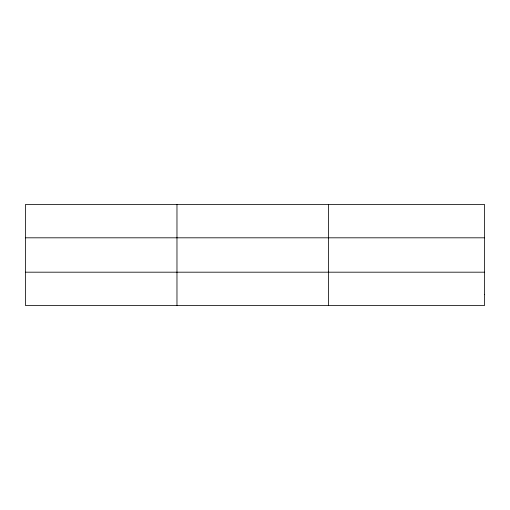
<?xml version="1.0" encoding="UTF-8"?>
<svg xmlns="http://www.w3.org/2000/svg" width="510" height="510" viewBox="0 0 510 510"><rect width="100%" height="100%" fill="white"/><g stroke="black" fill="none" stroke-linecap="round" stroke-linejoin="round"><path stroke-width="0.76" d="M176.97 305.547L176.97 204.453M328.44 305.547L328.44 204.453M25.5 237.813L484.5 237.813M25.5 272.187L484.5 272.187M484.5 294.429L484.5 305.547L25.5 305.547L25.5 204.453L484.5 204.453L484.5 294.429"/></g></svg>
